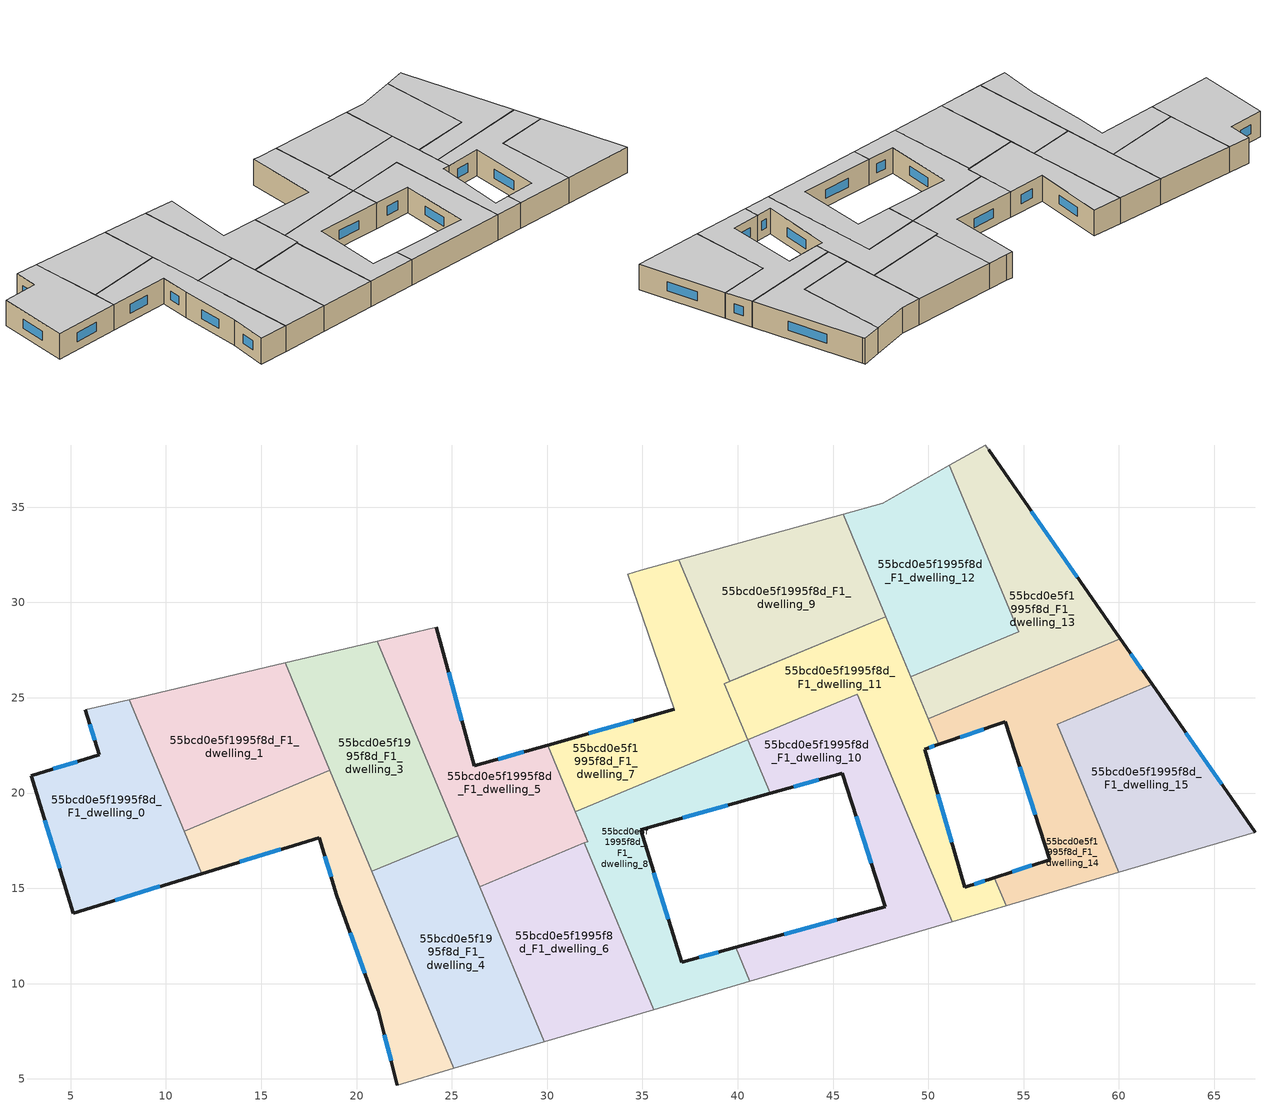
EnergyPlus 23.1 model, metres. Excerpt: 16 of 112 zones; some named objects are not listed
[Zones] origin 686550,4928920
55bcd0e5f1995f8d_F1_dwelling_0
 floor to 55bcd0e5f1995f8d_F0_dwelling_0 (EU_floor_Construction): 8.08,24.91 11.88,15.77 5.15,13.7 2.94,20.91 6.49,22.01 5.77,24.36 z3
 wall outside (EU_wall_Construction): 5.77,24.36 6.49,22.01 2.94,20.91 5.15,13.7 11.88,15.77 z3:6
 wall adiabatic (EU_wall_Construction): 8.08,24.91 5.77,24.36 z3:6
 wall to 55bcd0e5f1995f8d_F1_dwelling_1 (EU_wall_Construction): 10.95,18 8.08,24.91 z3:6
 wall to 55bcd0e5f1995f8d_F1_dwelling_2 (EU_wall_Construction): 11.88,15.77 10.95,18 z3:6
 window (EU_Window_Construction): 6,23.6 6.26,22.77 / 7.34,14.37 9.69,15.1 / 3.65,18.57 4.43,16.05 / 5.34,21.65 4.09,21.27 z3.98:5.02
 ceiling to 55bcd0e5f1995f8d_F2_dwelling_0 (EU_floor_Construction): 11.88,15.77 8.08,24.91 5.77,24.36 6.49,22.01 2.94,20.91 5.15,13.7 z6
55bcd0e5f1995f8d_F1_dwelling_1
 floor to 55bcd0e5f1995f8d_F0_dwelling_1 (EU_floor_Construction): 16.25,26.83 18.6,21.19 10.95,18 8.08,24.91 z3
 wall to 55bcd0e5f1995f8d_F1_dwelling_2 (EU_wall_Construction): 10.95,18 18.6,21.19 z3:6
 wall adiabatic (EU_wall_Construction): 16.25,26.83 8.08,24.91 z3:6
 wall to 55bcd0e5f1995f8d_F1_dwelling_3 (EU_wall_Construction): 18.6,21.19 16.25,26.83 z3:6
 ceiling to 55bcd0e5f1995f8d_F2_dwelling_1 (EU_floor_Construction): 18.6,21.19 16.25,26.83 8.08,24.91 10.95,18 z6
55bcd0e5f1995f8d_F1_dwelling_10
 floor to 55bcd0e5f1995f8d_F0_dwelling_10 (EU_floor_Construction): 46.28,25.19 51.25,13.25 40.64,10.13 39.9,11.9 47.73,14.04 45.49,21.05 41.7,19.98 40.52,22.8 z3
 wall outside (EU_wall_Construction): 41.7,19.98 45.49,21.05 47.73,14.04 39.9,11.9 z3:6
 wall to 55bcd0e5f1995f8d_F1_dwelling_11 (EU_wall_Construction): 51.25,13.25 46.28,25.19 40.52,22.8 z3:6
 wall adiabatic (EU_wall_Construction): 40.64,10.13 51.25,13.25 z3:6
 wall to 55bcd0e5f1995f8d_F1_dwelling_8 (EU_wall_Construction): 39.9,11.9 40.64,10.13 / 40.53,22.78 41.7,19.98 z3:6
 wall to 55bcd0e5f1995f8d_F1_dwelling_7 (EU_wall_Construction): 40.52,22.8 40.53,22.78 z3:6
 window (EU_Window_Construction): 42.93,20.33 44.26,20.7 / 45.19,13.35 42.45,12.6 / 46.22,18.77 47.01,16.32 z3.98:5.02
 ceiling to 55bcd0e5f1995f8d_F2_dwelling_10 (EU_floor_Construction): 51.25,13.25 46.28,25.19 40.52,22.8 41.7,19.98 45.49,21.05 47.73,14.04 39.9,11.9 40.64,10.13 z6
55bcd0e5f1995f8d_F1_dwelling_11
 floor to 55bcd0e5f1995f8d_F0_dwelling_11 (EU_floor_Construction): 47.76,29.26 50.56,22.55 49.81,22.3 51.91,15.06 53.46,15.56 54.08,14.09 51.25,13.25 46.28,25.19 40.52,22.8 39.3,25.74 z3
 wall outside (EU_wall_Construction): 53.46,15.56 51.91,15.06 49.81,22.3 50.56,22.55 z3:6
 wall to 55bcd0e5f1995f8d_F1_dwelling_14 (EU_wall_Construction): 54.08,14.09 53.46,15.56 / 50.56,22.55 49.99,23.9 z3:6
 wall adiabatic (EU_wall_Construction): 51.25,13.25 54.08,14.09 / 47.76,29.26 39.3,25.74 z3:6
 wall to 55bcd0e5f1995f8d_F1_dwelling_7 (EU_wall_Construction): 39.3,25.74 40.52,22.8 z3:6
 wall to 55bcd0e5f1995f8d_F1_dwelling_12 (EU_wall_Construction): 49.08,26.1 47.76,29.26 z3:6
 wall to 55bcd0e5f1995f8d_F1_dwelling_13 (EU_wall_Construction): 49.99,23.9 49.08,26.1 z3:6
 window (EU_Window_Construction): 52.96,15.4 52.42,15.22 / 50.05,22.38 50.31,22.47 / 51.23,17.41 50.5,19.95 z3.98:5.02
 ceiling to 55bcd0e5f1995f8d_F2_dwelling_11 (EU_floor_Construction): 54.08,14.09 53.46,15.56 51.91,15.06 49.81,22.3 50.56,22.55 47.76,29.26 39.3,25.74 40.52,22.8 46.28,25.19 51.25,13.25 z6
55bcd0e5f1995f8d_F1_dwelling_12
 floor to 55bcd0e5f1995f8d_F0_dwelling_12 (EU_floor_Construction): 51.1,37.19 54.74,28.46 49.08,26.1 45.53,34.63 47.61,35.21 z3
 wall adiabatic (EU_wall_Construction): 51.1,37.19 47.61,35.21 45.53,34.63 47.76,29.26 z3:6
 wall to 55bcd0e5f1995f8d_F1_dwelling_13 (EU_wall_Construction): 49.08,26.1 54.74,28.46 51.1,37.19 z3:6
 ceiling to 55bcd0e5f1995f8d_F2_dwelling_12 (EU_floor_Construction): 54.74,28.46 51.1,37.19 47.61,35.21 45.53,34.63 49.08,26.1 z6
55bcd0e5f1995f8d_F1_dwelling_13
 floor to 55bcd0e5f1995f8d_F0_dwelling_13 (EU_floor_Construction): 53.16,38.01 60.07,28.1 49.99,23.9 49.08,26.1 54.74,28.46 51.1,37.19 52.98,38.26 z3
 wall outside (EU_wall_Construction): 60.07,28.1 53.16,38.01 z3:6
 wall adiabatic (EU_wall_Construction): 53.16,38.01 52.98,38.26 51.1,37.19 z3:6
 wall to 55bcd0e5f1995f8d_F1_dwelling_14 (EU_wall_Construction): 49.99,23.9 60.07,28.1 z3:6
 window (EU_Window_Construction): 57.83,31.32 55.41,34.79 z3.98:5.02
 ceiling to 55bcd0e5f1995f8d_F2_dwelling_13 (EU_floor_Construction): 60.07,28.1 53.16,38.01 52.98,38.26 51.1,37.19 54.74,28.46 49.08,26.1 49.99,23.9 z6
55bcd0e5f1995f8d_F1_dwelling_14
 floor to 55bcd0e5f1995f8d_F0_dwelling_14 (EU_floor_Construction): 60.07,28.1 61.75,25.7 56.75,23.62 59.99,15.83 54.08,14.09 53.46,15.56 56.38,16.51 54.03,23.73 50.56,22.55 49.99,23.9 z3
 wall outside (EU_wall_Construction): 50.56,22.55 54.03,23.73 56.38,16.51 53.46,15.56 / 61.75,25.7 60.07,28.1 z3:6
 wall to 55bcd0e5f1995f8d_F1_dwelling_15 (EU_wall_Construction): 59.99,15.83 56.75,23.62 61.75,25.7 z3:6
 wall adiabatic (EU_wall_Construction): 54.08,14.09 59.99,15.83 z3:6
 window (EU_Window_Construction): 55.43,16.2 54.41,15.87 / 54.8,21.38 55.62,18.86 / 51.69,22.93 52.9,23.35 / 61.2,26.48 60.62,27.32 z3.98:5.02
 ceiling to 55bcd0e5f1995f8d_F2_dwelling_14 (EU_floor_Construction): 59.99,15.83 56.75,23.62 61.75,25.7 60.07,28.1 49.99,23.9 50.56,22.55 54.03,23.73 56.38,16.51 53.46,15.56 54.08,14.09 z6
55bcd0e5f1995f8d_F1_dwelling_15
 floor to 55bcd0e5f1995f8d_F0_dwelling_15 (EU_floor_Construction): 61.75,25.7 67.15,17.94 59.99,15.83 56.75,23.62 z3
 wall outside (EU_wall_Construction): 67.15,17.94 61.75,25.7 z3:6
 wall adiabatic (EU_wall_Construction): 59.99,15.83 67.15,17.94 z3:6
 window (EU_Window_Construction): 65.4,20.46 63.5,23.17 z3.98:5.02
 ceiling to 55bcd0e5f1995f8d_F2_dwelling_15 (EU_floor_Construction): 67.15,17.94 61.75,25.7 56.75,23.62 59.99,15.83 z6
55bcd0e5f1995f8d_F1_dwelling_2
 floor to 55bcd0e5f1995f8d_F0_dwelling_2 (EU_floor_Construction): 18.6,21.19 25.11,5.55 22.15,4.68 21.14,8.58 18.96,14.62 18.04,17.66 11.88,15.77 10.95,18 z3
 wall outside (EU_wall_Construction): 11.88,15.77 18.04,17.66 18.96,14.62 21.14,8.58 22.15,4.68 z3:6
 wall adiabatic (EU_wall_Construction): 22.15,4.68 25.11,5.55 z3:6
 wall to 55bcd0e5f1995f8d_F1_dwelling_4 (EU_wall_Construction): 25.11,5.55 20.81,15.88 z3:6
 wall to 55bcd0e5f1995f8d_F1_dwelling_3 (EU_wall_Construction): 20.81,15.88 18.6,21.19 z3:6
 window (EU_Window_Construction): 13.88,16.38 16.03,17.05 / 21.46,7.31 21.82,5.95 / 19.67,12.66 20.43,10.54 / 18.34,16.67 18.66,15.61 z3.98:5.02
 ceiling to 55bcd0e5f1995f8d_F2_dwelling_2 (EU_floor_Construction): 25.11,5.55 18.6,21.19 10.95,18 11.88,15.77 18.04,17.66 18.96,14.62 21.14,8.58 22.15,4.68 z6
55bcd0e5f1995f8d_F1_dwelling_3
 floor to 55bcd0e5f1995f8d_F0_dwelling_3 (EU_floor_Construction): 21.1,27.97 25.34,17.77 20.81,15.88 16.25,26.83 z3
 wall adiabatic (EU_wall_Construction): 21.1,27.97 16.25,26.83 z3:6
 wall to 55bcd0e5f1995f8d_F1_dwelling_4 (EU_wall_Construction): 20.81,15.88 25.34,17.77 z3:6
 wall to 55bcd0e5f1995f8d_F1_dwelling_5 (EU_wall_Construction): 25.34,17.77 21.1,27.97 z3:6
 ceiling to 55bcd0e5f1995f8d_F2_dwelling_3 (EU_floor_Construction): 25.34,17.77 21.1,27.97 16.25,26.83 20.81,15.88 z6
55bcd0e5f1995f8d_F1_dwelling_4
 floor to 55bcd0e5f1995f8d_F0_dwelling_4 (EU_floor_Construction): 25.34,17.77 29.85,6.95 25.11,5.55 20.81,15.88 z3
 wall adiabatic (EU_wall_Construction): 25.11,5.55 29.85,6.95 z3:6
 wall to 55bcd0e5f1995f8d_F1_dwelling_6 (EU_wall_Construction): 29.85,6.95 26.46,15.09 z3:6
 wall to 55bcd0e5f1995f8d_F1_dwelling_5 (EU_wall_Construction): 26.46,15.09 25.34,17.77 z3:6
 ceiling to 55bcd0e5f1995f8d_F2_dwelling_4 (EU_floor_Construction): 29.85,6.95 25.34,17.77 20.81,15.88 25.11,5.55 z6
55bcd0e5f1995f8d_F1_dwelling_5
 floor to 55bcd0e5f1995f8d_F0_dwelling_5 (EU_floor_Construction): 30.03,22.51 32.14,17.46 26.46,15.09 21.1,27.97 24.19,28.7 26.18,21.42 z3
 wall outside (EU_wall_Construction): 30.03,22.51 26.18,21.42 24.19,28.7 z3:6
 wall adiabatic (EU_wall_Construction): 24.19,28.7 21.1,27.97 z3:6
 wall to 55bcd0e5f1995f8d_F1_dwelling_7 (EU_wall_Construction): 31.49,19.02 30.03,22.51 z3:6
 wall to 55bcd0e5f1995f8d_F1_dwelling_6 (EU_wall_Construction): 26.46,15.09 31.95,17.38 z3:6
 wall to 55bcd0e5f1995f8d_F1_dwelling_8 (EU_wall_Construction): 31.95,17.38 32.14,17.46 31.49,19.02 z3:6
 window (EU_Window_Construction): 25.53,23.79 24.83,26.33 / 28.78,22.16 27.43,21.78 z3.98:5.02
 ceiling to 55bcd0e5f1995f8d_F2_dwelling_5 (EU_floor_Construction): 32.14,17.46 30.03,22.51 26.18,21.42 24.19,28.7 21.1,27.97 26.46,15.09 z6
55bcd0e5f1995f8d_F1_dwelling_6
 floor to 55bcd0e5f1995f8d_F0_dwelling_6 (EU_floor_Construction): 31.95,17.38 35.59,8.64 29.85,6.95 26.46,15.09 z3
 wall to 55bcd0e5f1995f8d_F1_dwelling_8 (EU_wall_Construction): 35.59,8.64 31.95,17.38 z3:6
 wall adiabatic (EU_wall_Construction): 29.85,6.95 35.59,8.64 z3:6
 ceiling to 55bcd0e5f1995f8d_F2_dwelling_6 (EU_floor_Construction): 35.59,8.64 31.95,17.38 26.46,15.09 29.85,6.95 z6
55bcd0e5f1995f8d_F1_dwelling_7
 floor to 55bcd0e5f1995f8d_F0_dwelling_7 (EU_floor_Construction): 36.92,32.24 39.58,25.85 39.3,25.74 40.53,22.78 31.49,19.02 30.03,22.51 36.67,24.39 34.22,31.49 34.92,31.68 z3
 wall outside (EU_wall_Construction): 36.67,24.39 30.03,22.51 z3:6
 wall adiabatic (EU_wall_Construction): 36.92,32.24 34.92,31.68 34.22,31.49 36.67,24.39 / 39.3,25.74 39.58,25.85 z3:6
 wall to 55bcd0e5f1995f8d_F1_dwelling_9 (EU_wall_Construction): 39.58,25.85 36.92,32.24 z3:6
 wall to 55bcd0e5f1995f8d_F1_dwelling_8 (EU_wall_Construction): 31.49,19.02 40.53,22.78 z3:6
 window (EU_Window_Construction): 34.51,23.78 32.19,23.12 z3.98:5.02
 ceiling to 55bcd0e5f1995f8d_F2_dwelling_7 (EU_floor_Construction): 40.53,22.78 39.3,25.74 39.58,25.85 36.92,32.24 34.92,31.68 34.22,31.49 36.67,24.39 30.03,22.51 31.49,19.02 z6
55bcd0e5f1995f8d_F1_dwelling_8
 floor to 55bcd0e5f1995f8d_F0_dwelling_8 (EU_floor_Construction): 40.53,22.78 41.7,19.98 34.91,18.07 37.06,11.13 39.9,11.9 40.64,10.13 35.59,8.64 31.95,17.38 32.14,17.46 31.49,19.02 z3
 wall outside (EU_wall_Construction): 39.9,11.9 37.06,11.13 34.91,18.07 41.7,19.98 z3:6
 wall adiabatic (EU_wall_Construction): 35.59,8.64 40.64,10.13 z3:6
 window (EU_Window_Construction): 37.11,18.69 39.49,19.36 / 36.36,13.39 35.61,15.81 / 38.98,11.65 37.99,11.38 z3.98:5.02
 ceiling to 55bcd0e5f1995f8d_F2_dwelling_8 (EU_floor_Construction): 40.64,10.13 39.9,11.9 37.06,11.13 34.91,18.07 41.7,19.98 40.53,22.78 31.49,19.02 32.14,17.46 31.95,17.38 35.59,8.64 z6
55bcd0e5f1995f8d_F1_dwelling_9
 floor to 55bcd0e5f1995f8d_F0_dwelling_9 (EU_floor_Construction): 45.53,34.63 47.76,29.26 39.58,25.85 36.92,32.24 z3
 wall adiabatic (EU_wall_Construction): 39.58,25.85 47.76,29.26 45.53,34.63 36.92,32.24 z3:6
 ceiling to 55bcd0e5f1995f8d_F2_dwelling_9 (EU_floor_Construction): 47.76,29.26 45.53,34.63 36.92,32.24 39.58,25.85 z6
[Building]
EU S2 Campaign: North Axis=0; Terrain=City; Solar Distribution=FullExterior
[Site:Location]
Bologna: Latitude=44.5; Longitude=11.25; Time Zone=1; Elevation=37
[SizingPeriod:WeatherFileDays]
AnnualSizingPeriod: Begin Month=1; Begin Day of Month=1; End Month=12; End Day of Month=31; Day of Week for Start Day=Monday; Use Weather File Daylight Saving Period=No; Use Weather File Rain and Snow Indicators=No
[MATERIAL]
EU_InternalMass_Material: Roughness=MediumRough; Thickness=0.1; Conductivity=1; Density=1800; Specific Heat=900; Thermal Absorptance=0.9; Solar Absorptance=0.7; Visible Absorptance=0.7
[MATERIAL:NOMASS] Roughness=MediumRough; Thermal Absorptance=0.9; Solar Absorptance=0.7; Visible Absorptance=0.7
Name | Thermal Resistance
EU_wall_NoMass | 0.905828
EU_floor_NoMass | 0.67114
[WINDOWMATERIAL:SIMPLEGLAZINGSYSTEM]
EU_Window_SimpleGlazing: UFactor=4.52486; Solar Heat Gain Coefficient=0.85; Visible Transmittance=0.85
[CONSTRUCTION]
EU_wall_Construction: EU_wall_NoMass
EU_floor_Construction: EU_floor_NoMass
EU_Window_Construction: EU_Window_SimpleGlazing
EU_InternalMass_Construction: EU_InternalMass_Material
[ZONE] Type=1; Multiplier=1; Ceiling Height=autocalculate; Floor Area=autocalculate; Part of Total Floor Area=Yes
Name | Volume
55bcd0e5f1995f8d_F1_dwelling_0 | 168.836
55bcd0e5f1995f8d_F1_dwelling_1 | 168.895
55bcd0e5f1995f8d_F1_dwelling_10 | 182.264
55bcd0e5f1995f8d_F1_dwelling_11 | 175.559
55bcd0e5f1995f8d_F1_dwelling_12 | 168.871
55bcd0e5f1995f8d_F1_dwelling_13 | 168.847
55bcd0e5f1995f8d_F1_dwelling_14 | 168.883
55bcd0e5f1995f8d_F1_dwelling_15 | 168.859
55bcd0e5f1995f8d_F1_dwelling_2 | 168.879
55bcd0e5f1995f8d_F1_dwelling_3 | 168.814
55bcd0e5f1995f8d_F1_dwelling_4 | 168.844
55bcd0e5f1995f8d_F1_dwelling_5 | 168.872
55bcd0e5f1995f8d_F1_dwelling_6 | 163.168
55bcd0e5f1995f8d_F1_dwelling_7 | 161.695
55bcd0e5f1995f8d_F1_dwelling_8 | 161.172
55bcd0e5f1995f8d_F1_dwelling_9 | 169.298
[INTERNALMASS] Construction=EU_InternalMass_Construction
Name | Zone or ZoneList | Surface Area
55bcd0e5f1995f8d_F1_dwelling_0_EU_InternalMass | 55bcd0e5f1995f8d_F1_dwelling_0 | 56.2783
55bcd0e5f1995f8d_F1_dwelling_1_EU_InternalMass | 55bcd0e5f1995f8d_F1_dwelling_1 | 56.2965
55bcd0e5f1995f8d_F1_dwelling_2_EU_InternalMass | 55bcd0e5f1995f8d_F1_dwelling_2 | 56.2935
55bcd0e5f1995f8d_F1_dwelling_3_EU_InternalMass | 55bcd0e5f1995f8d_F1_dwelling_3 | 56.2727
55bcd0e5f1995f8d_F1_dwelling_4_EU_InternalMass | 55bcd0e5f1995f8d_F1_dwelling_4 | 56.2805
55bcd0e5f1995f8d_F1_dwelling_5_EU_InternalMass | 55bcd0e5f1995f8d_F1_dwelling_5 | 56.2894
55bcd0e5f1995f8d_F1_dwelling_6_EU_InternalMass | 55bcd0e5f1995f8d_F1_dwelling_6 | 54.3892
55bcd0e5f1995f8d_F1_dwelling_7_EU_InternalMass | 55bcd0e5f1995f8d_F1_dwelling_7 | 53.8975
55bcd0e5f1995f8d_F1_dwelling_8_EU_InternalMass | 55bcd0e5f1995f8d_F1_dwelling_8 | 53.7227
55bcd0e5f1995f8d_F1_dwelling_9_EU_InternalMass | 55bcd0e5f1995f8d_F1_dwelling_9 | 56.4298
55bcd0e5f1995f8d_F1_dwelling_10_EU_InternalMass | 55bcd0e5f1995f8d_F1_dwelling_10 | 60.7505
55bcd0e5f1995f8d_F1_dwelling_11_EU_InternalMass | 55bcd0e5f1995f8d_F1_dwelling_11 | 58.52
55bcd0e5f1995f8d_F1_dwelling_12_EU_InternalMass | 55bcd0e5f1995f8d_F1_dwelling_12 | 56.2907
55bcd0e5f1995f8d_F1_dwelling_13_EU_InternalMass | 55bcd0e5f1995f8d_F1_dwelling_13 | 56.2823
55bcd0e5f1995f8d_F1_dwelling_14_EU_InternalMass | 55bcd0e5f1995f8d_F1_dwelling_14 | 56.294
55bcd0e5f1995f8d_F1_dwelling_15_EU_InternalMass | 55bcd0e5f1995f8d_F1_dwelling_15 | 56.287
[OTHEREQUIPMENT] Fuel Type=Electricity; Design Level Calculation Method=Watts/Area; Power per Zone Floor Area=1; Fraction Latent=0; Fraction Radiant=0; Fraction Lost=0; Carbon Dioxide Generation Rate=0; EndUse Subcategory=EU_Step8_InternalGains
Name | Zone or ZoneList or Space or SpaceList | Schedule
EU_Step8_InternalGain_55bcd0e5f1995f8d_F1_dwelling_0_f000 | 55bcd0e5f1995f8d_F1_dwelling_0 | EU_Step8_GainSchedule_55bcd0e5f1995f8d_F1_dwelling_0_f000
EU_Step8_InternalGain_55bcd0e5f1995f8d_F1_dwelling_1_f000 | 55bcd0e5f1995f8d_F1_dwelling_1 | EU_Step8_GainSchedule_55bcd0e5f1995f8d_F1_dwelling_1_f000
EU_Step8_InternalGain_55bcd0e5f1995f8d_F1_dwelling_2_f000 | 55bcd0e5f1995f8d_F1_dwelling_2 | EU_Step8_GainSchedule_55bcd0e5f1995f8d_F1_dwelling_2_f000
EU_Step8_InternalGain_55bcd0e5f1995f8d_F1_dwelling_3_f000 | 55bcd0e5f1995f8d_F1_dwelling_3 | EU_Step8_GainSchedule_55bcd0e5f1995f8d_F1_dwelling_3_f000
EU_Step8_InternalGain_55bcd0e5f1995f8d_F1_dwelling_4_f000 | 55bcd0e5f1995f8d_F1_dwelling_4 | EU_Step8_GainSchedule_55bcd0e5f1995f8d_F1_dwelling_4_f000
EU_Step8_InternalGain_55bcd0e5f1995f8d_F1_dwelling_5_f000 | 55bcd0e5f1995f8d_F1_dwelling_5 | EU_Step8_GainSchedule_55bcd0e5f1995f8d_F1_dwelling_5_f000
EU_Step8_InternalGain_55bcd0e5f1995f8d_F1_dwelling_6_f000 | 55bcd0e5f1995f8d_F1_dwelling_6 | EU_Step8_GainSchedule_55bcd0e5f1995f8d_F1_dwelling_6_f000
EU_Step8_InternalGain_55bcd0e5f1995f8d_F1_dwelling_7_f000 | 55bcd0e5f1995f8d_F1_dwelling_7 | EU_Step8_GainSchedule_55bcd0e5f1995f8d_F1_dwelling_7_f000
EU_Step8_InternalGain_55bcd0e5f1995f8d_F1_dwelling_8_f000 | 55bcd0e5f1995f8d_F1_dwelling_8 | EU_Step8_GainSchedule_55bcd0e5f1995f8d_F1_dwelling_8_f000
EU_Step8_InternalGain_55bcd0e5f1995f8d_F1_dwelling_9_f000 | 55bcd0e5f1995f8d_F1_dwelling_9 | EU_Step8_GainSchedule_55bcd0e5f1995f8d_F1_dwelling_9_f000
EU_Step8_InternalGain_55bcd0e5f1995f8d_F1_dwelling_10_f000 | 55bcd0e5f1995f8d_F1_dwelling_10 | EU_Step8_GainSchedule_55bcd0e5f1995f8d_F1_dwelling_10_f000
EU_Step8_InternalGain_55bcd0e5f1995f8d_F1_dwelling_11_f000 | 55bcd0e5f1995f8d_F1_dwelling_11 | EU_Step8_GainSchedule_55bcd0e5f1995f8d_F1_dwelling_11_f000
EU_Step8_InternalGain_55bcd0e5f1995f8d_F1_dwelling_12_f000 | 55bcd0e5f1995f8d_F1_dwelling_12 | EU_Step8_GainSchedule_55bcd0e5f1995f8d_F1_dwelling_12_f000
EU_Step8_InternalGain_55bcd0e5f1995f8d_F1_dwelling_13_f000 | 55bcd0e5f1995f8d_F1_dwelling_13 | EU_Step8_GainSchedule_55bcd0e5f1995f8d_F1_dwelling_13_f000
EU_Step8_InternalGain_55bcd0e5f1995f8d_F1_dwelling_14_f000 | 55bcd0e5f1995f8d_F1_dwelling_14 | EU_Step8_GainSchedule_55bcd0e5f1995f8d_F1_dwelling_14_f000
EU_Step8_InternalGain_55bcd0e5f1995f8d_F1_dwelling_15_f000 | 55bcd0e5f1995f8d_F1_dwelling_15 | EU_Step8_GainSchedule_55bcd0e5f1995f8d_F1_dwelling_15_f000
[ZONEVENTILATION:DESIGNFLOWRATE] Schedule=EU_AlwaysOn; Design Flow Rate Calculation Method=AirChanges/Hour; Air Changes per Hour=0.73129; Ventilation Type=Natural; Fan Pressure Rise=0; Fan Total Efficiency=1; Constant Term Coefficient=1; Temperature Term Coefficient=0; Velocity Term Coefficient=0; Velocity Squared Term Coefficient=0; Minimum Indoor Temperature=-100; Maximum Indoor Temperature=100; Delta Temperature=-100; Minimum Outdoor Temperature=-100; Maximum Outdoor Temperature=100; Maximum Wind Speed=40
Name | Zone or ZoneList or Space or SpaceList
EU_ConstantAir_55bcd0e5f1995f8d_F1_dwelling_0 | 55bcd0e5f1995f8d_F1_dwelling_0
EU_ConstantAir_55bcd0e5f1995f8d_F1_dwelling_1 | 55bcd0e5f1995f8d_F1_dwelling_1
EU_ConstantAir_55bcd0e5f1995f8d_F1_dwelling_2 | 55bcd0e5f1995f8d_F1_dwelling_2
EU_ConstantAir_55bcd0e5f1995f8d_F1_dwelling_3 | 55bcd0e5f1995f8d_F1_dwelling_3
EU_ConstantAir_55bcd0e5f1995f8d_F1_dwelling_4 | 55bcd0e5f1995f8d_F1_dwelling_4
EU_ConstantAir_55bcd0e5f1995f8d_F1_dwelling_5 | 55bcd0e5f1995f8d_F1_dwelling_5
EU_ConstantAir_55bcd0e5f1995f8d_F1_dwelling_6 | 55bcd0e5f1995f8d_F1_dwelling_6
EU_ConstantAir_55bcd0e5f1995f8d_F1_dwelling_7 | 55bcd0e5f1995f8d_F1_dwelling_7
EU_ConstantAir_55bcd0e5f1995f8d_F1_dwelling_8 | 55bcd0e5f1995f8d_F1_dwelling_8
EU_ConstantAir_55bcd0e5f1995f8d_F1_dwelling_9 | 55bcd0e5f1995f8d_F1_dwelling_9
EU_ConstantAir_55bcd0e5f1995f8d_F1_dwelling_10 | 55bcd0e5f1995f8d_F1_dwelling_10
EU_ConstantAir_55bcd0e5f1995f8d_F1_dwelling_11 | 55bcd0e5f1995f8d_F1_dwelling_11
EU_ConstantAir_55bcd0e5f1995f8d_F1_dwelling_12 | 55bcd0e5f1995f8d_F1_dwelling_12
EU_ConstantAir_55bcd0e5f1995f8d_F1_dwelling_13 | 55bcd0e5f1995f8d_F1_dwelling_13
EU_ConstantAir_55bcd0e5f1995f8d_F1_dwelling_14 | 55bcd0e5f1995f8d_F1_dwelling_14
EU_ConstantAir_55bcd0e5f1995f8d_F1_dwelling_15 | 55bcd0e5f1995f8d_F1_dwelling_15
[HVACTEMPLATE:ZONE:IDEALLOADSAIRSYSTEM] System Availability Schedule=EU_AlwaysOn; Maximum Heating Supply Air Temperature=50; Minimum Cooling Supply Air Temperature=13; Maximum Heating Supply Air Humidity Ratio=0.0156; Minimum Cooling Supply Air Humidity Ratio=0.0077; Heating Limit=NoLimit; Cooling Limit=NoLimit; Heating Availability Schedule=EU_AlwaysOn; Cooling Availability Schedule=EU_CoolingOff; Dehumidification Control Type=ConstantSensibleHeatRatio; Cooling Sensible Heat Ratio=0.7; Dehumidification Setpoint=60; Humidification Control Type=None; Humidification Setpoint=30; Outdoor Air Method=None; Outdoor Air Flow Rate per Person=0.00944; Outdoor Air Flow Rate per Zone Floor Area=0; Outdoor Air Flow Rate per Zone=0; Demand Controlled Ventilation Type=None; Outdoor Air Economizer Type=NoEconomizer; Heat Recovery Type=None; Sensible Heat Recovery Effectiveness=0.7; Latent Heat Recovery Effectiveness=0.65
Name | Template Thermostat
55bcd0e5f1995f8d_F1_dwelling_0 | EU_HeatOnly_55bcd0e5f1995f8d_F1_dwelling_0
55bcd0e5f1995f8d_F1_dwelling_1 | EU_HeatOnly_55bcd0e5f1995f8d_F1_dwelling_1
55bcd0e5f1995f8d_F1_dwelling_2 | EU_HeatOnly_55bcd0e5f1995f8d_F1_dwelling_2
55bcd0e5f1995f8d_F1_dwelling_3 | EU_HeatOnly_55bcd0e5f1995f8d_F1_dwelling_3
55bcd0e5f1995f8d_F1_dwelling_4 | EU_HeatOnly_55bcd0e5f1995f8d_F1_dwelling_4
55bcd0e5f1995f8d_F1_dwelling_5 | EU_HeatOnly_55bcd0e5f1995f8d_F1_dwelling_5
55bcd0e5f1995f8d_F1_dwelling_6 | EU_HeatOnly_55bcd0e5f1995f8d_F1_dwelling_6
55bcd0e5f1995f8d_F1_dwelling_7 | EU_HeatOnly_55bcd0e5f1995f8d_F1_dwelling_7
55bcd0e5f1995f8d_F1_dwelling_8 | EU_HeatOnly_55bcd0e5f1995f8d_F1_dwelling_8
55bcd0e5f1995f8d_F1_dwelling_9 | EU_HeatOnly_55bcd0e5f1995f8d_F1_dwelling_9
55bcd0e5f1995f8d_F1_dwelling_10 | EU_HeatOnly_55bcd0e5f1995f8d_F1_dwelling_10
55bcd0e5f1995f8d_F1_dwelling_11 | EU_HeatOnly_55bcd0e5f1995f8d_F1_dwelling_11
55bcd0e5f1995f8d_F1_dwelling_12 | EU_HeatOnly_55bcd0e5f1995f8d_F1_dwelling_12
55bcd0e5f1995f8d_F1_dwelling_13 | EU_HeatOnly_55bcd0e5f1995f8d_F1_dwelling_13
55bcd0e5f1995f8d_F1_dwelling_14 | EU_HeatOnly_55bcd0e5f1995f8d_F1_dwelling_14
55bcd0e5f1995f8d_F1_dwelling_15 | EU_HeatOnly_55bcd0e5f1995f8d_F1_dwelling_15
[SIZING:ZONE] Zone Cooling Design Supply Air Temperature Input Method=SupplyAirTemperature; Zone Cooling Design Supply Air Temperature=13; Zone Heating Design Supply Air Temperature Input Method=SupplyAirTemperature; Zone Heating Design Supply Air Temperature=50; Zone Cooling Design Supply Air Humidity Ratio=0.008; Zone Heating Design Supply Air Humidity Ratio=0.008; Cooling Design Air Flow Method=DesignDay; Cooling Design Air Flow Rate=0; Cooling Minimum Air Flow per Zone Floor Area=0.000762; Cooling Minimum Air Flow=0; Cooling Minimum Air Flow Fraction=0.2; Heating Design Air Flow Method=DesignDay; Heating Design Air Flow Rate=0; Heating Maximum Air Flow per Zone Floor Area=0.002032; Heating Maximum Air Flow=0.141576; Heating Maximum Air Flow Fraction=0.3; Account for Dedicated Outdoor Air System=No; Dedicated Outdoor Air System Control Strategy=NeutralSupplyAir; Dedicated Outdoor Air Low Setpoint Temperature for Design=autosize; Dedicated Outdoor Air High Setpoint Temperature for Design=autosize; Zone Load Sizing Method=Sensible Load Only No Latent Load; Zone Latent Cooling Design Supply Air Humidity Ratio Input Method=HumidityRatioDifference; Zone Cooling Design Supply Air Humidity Ratio Difference=0.005; Zone Latent Heating Design Supply Air Humidity Ratio Input Method=HumidityRatioDifference; Zone Humidification Design Supply Air Humidity Ratio Difference=0.005
55bcd0e5f1995f8d_F1_dwelling_0; 55bcd0e5f1995f8d_F1_dwelling_1; 55bcd0e5f1995f8d_F1_dwelling_2; 55bcd0e5f1995f8d_F1_dwelling_3; 55bcd0e5f1995f8d_F1_dwelling_4; 55bcd0e5f1995f8d_F1_dwelling_5; 55bcd0e5f1995f8d_F1_dwelling_6; 55bcd0e5f1995f8d_F1_dwelling_7; 55bcd0e5f1995f8d_F1_dwelling_8; 55bcd0e5f1995f8d_F1_dwelling_9; 55bcd0e5f1995f8d_F1_dwelling_10; 55bcd0e5f1995f8d_F1_dwelling_11; 55bcd0e5f1995f8d_F1_dwelling_12; 55bcd0e5f1995f8d_F1_dwelling_13; 55bcd0e5f1995f8d_F1_dwelling_14; 55bcd0e5f1995f8d_F1_dwelling_15
[SCHEDULE:CONSTANT]
Name | Hourly Value
EU_AlwaysOn | 1
EU_CoolingOff | 0
[SCHEDULE:FILE] Column Number=1; Rows to Skip at Top=0; Number of Hours of Data=8760; Column Separator=Comma; Interpolate to Timestep=No; Minutes per Item=60; Adjust Schedule for Daylight Savings=Yes
Name | File
EU_Step8_GainSchedule_55bcd0e5f1995f8d_F1_dwelling_0_f000 | ../../schedules/55bcd0e5f1995f8d/55bcd0e5f1995f8d_F1_dwelling_0_f000_gain.csv
EU_Step8_GainSchedule_55bcd0e5f1995f8d_F1_dwelling_1_f000 | ../../schedules/55bcd0e5f1995f8d/55bcd0e5f1995f8d_F1_dwelling_1_f000_gain.csv
EU_Step8_GainSchedule_55bcd0e5f1995f8d_F1_dwelling_2_f000 | ../../schedules/55bcd0e5f1995f8d/55bcd0e5f1995f8d_F1_dwelling_2_f000_gain.csv
EU_Step8_GainSchedule_55bcd0e5f1995f8d_F1_dwelling_3_f000 | ../../schedules/55bcd0e5f1995f8d/55bcd0e5f1995f8d_F1_dwelling_3_f000_gain.csv
EU_Step8_GainSchedule_55bcd0e5f1995f8d_F1_dwelling_4_f000 | ../../schedules/55bcd0e5f1995f8d/55bcd0e5f1995f8d_F1_dwelling_4_f000_gain.csv
EU_Step8_GainSchedule_55bcd0e5f1995f8d_F1_dwelling_5_f000 | ../../schedules/55bcd0e5f1995f8d/55bcd0e5f1995f8d_F1_dwelling_5_f000_gain.csv
EU_Step8_GainSchedule_55bcd0e5f1995f8d_F1_dwelling_6_f000 | ../../schedules/55bcd0e5f1995f8d/55bcd0e5f1995f8d_F1_dwelling_6_f000_gain.csv
EU_Step8_GainSchedule_55bcd0e5f1995f8d_F1_dwelling_7_f000 | ../../schedules/55bcd0e5f1995f8d/55bcd0e5f1995f8d_F1_dwelling_7_f000_gain.csv
EU_Step8_GainSchedule_55bcd0e5f1995f8d_F1_dwelling_8_f000 | ../../schedules/55bcd0e5f1995f8d/55bcd0e5f1995f8d_F1_dwelling_8_f000_gain.csv
EU_Step8_GainSchedule_55bcd0e5f1995f8d_F1_dwelling_9_f000 | ../../schedules/55bcd0e5f1995f8d/55bcd0e5f1995f8d_F1_dwelling_9_f000_gain.csv
EU_Step8_GainSchedule_55bcd0e5f1995f8d_F1_dwelling_10_f000 | ../../schedules/55bcd0e5f1995f8d/55bcd0e5f1995f8d_F1_dwelling_10_f000_gain.csv
EU_Step8_GainSchedule_55bcd0e5f1995f8d_F1_dwelling_11_f000 | ../../schedules/55bcd0e5f1995f8d/55bcd0e5f1995f8d_F1_dwelling_11_f000_gain.csv
EU_Step8_GainSchedule_55bcd0e5f1995f8d_F1_dwelling_12_f000 | ../../schedules/55bcd0e5f1995f8d/55bcd0e5f1995f8d_F1_dwelling_12_f000_gain.csv
EU_Step8_GainSchedule_55bcd0e5f1995f8d_F1_dwelling_13_f000 | ../../schedules/55bcd0e5f1995f8d/55bcd0e5f1995f8d_F1_dwelling_13_f000_gain.csv
EU_Step8_GainSchedule_55bcd0e5f1995f8d_F1_dwelling_14_f000 | ../../schedules/55bcd0e5f1995f8d/55bcd0e5f1995f8d_F1_dwelling_14_f000_gain.csv
EU_Step8_GainSchedule_55bcd0e5f1995f8d_F1_dwelling_15_f000 | ../../schedules/55bcd0e5f1995f8d/55bcd0e5f1995f8d_F1_dwelling_15_f000_gain.csv
